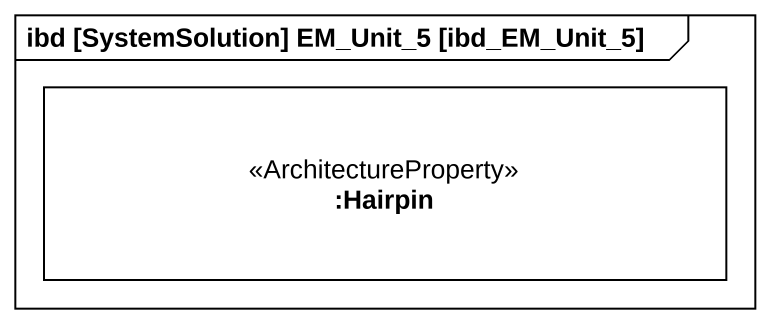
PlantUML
@startuml
mainframe ibd [SystemSolution] EM_Unit_5 [ibd_EM_Unit_5]
rectangle ":Hairpin" as Hairpin <<ArchitectureProperty>>
@enduml
